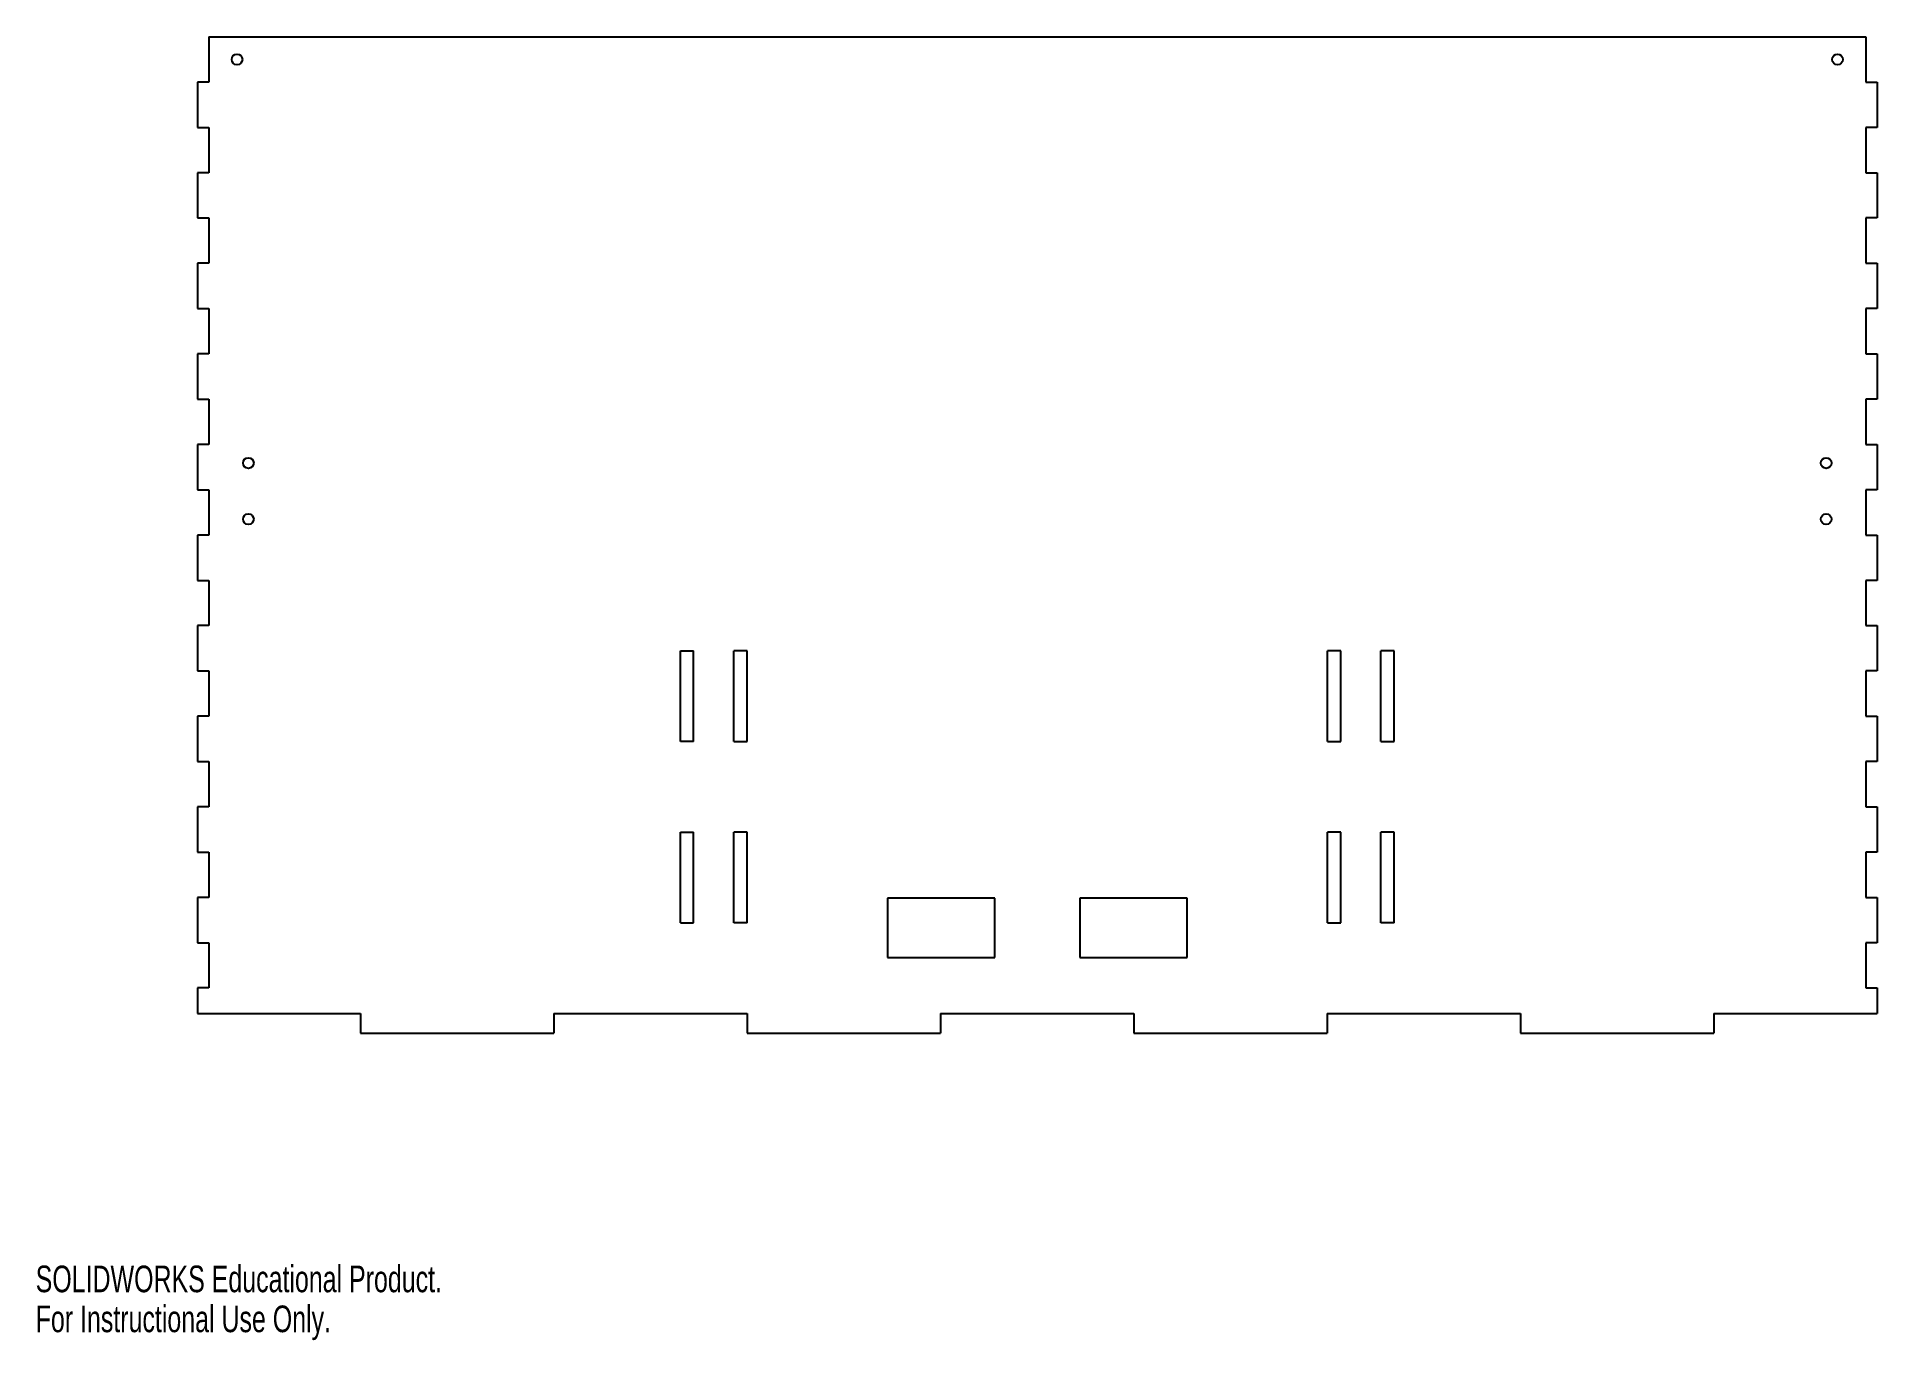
# Model space of a CAD drawing. Header units: millimetres. Extents: x 0 to 516, y 0 to 365.
import ezdxf

# ---------------------------------------------------------------- set-up
doc = ezdxf.new("R2010")
doc.units = ezdxf.units.MM
doc.styles.add('SLDTEXTSTYLE0', font='TXT', dxfattribs={"width": 0.7})

msp = doc.modelspace()

# ---------------------------------------------------------------- linework, layer by layer
at = {"color": 7, "linetype": 'Continuous', "lineweight": 25}
for p, q in [((48.51, 365.36), (48.51, 352.66)), ((48.51, 365.36), (512.95, 365.36)), ((512.95, 365.36), (512.95, 352.66)), ((45.33, 352.66), (45.33, 339.96)), ((48.51, 352.66), (45.33, 352.66)), ((512.95, 352.66), (516.12, 352.66)), ((516.12, 352.66), (516.12, 339.96)), ((45.33, 339.96), (48.51, 339.96)), ((48.51, 339.96), (48.51, 327.26)), ((516.12, 339.96), (512.95, 339.96)), ((512.95, 339.96), (512.95, 327.26)), ((45.33, 327.26), (45.33, 314.56)), ((48.51, 327.26), (45.33, 327.26)), ((512.95, 327.26), (516.12, 327.26)), ((516.12, 327.26), (516.12, 314.56)), ((45.33, 314.56), (48.51, 314.56)), ((48.51, 314.56), (48.51, 301.86)), ((516.12, 314.56), (512.95, 314.56)), ((512.95, 314.56), (512.95, 301.86)), ((45.33, 301.86), (45.33, 289.16)), ((48.51, 301.86), (45.33, 301.86)), ((512.95, 301.86), (516.12, 301.86)), ((516.12, 301.86), (516.12, 289.16)), ((45.33, 289.16), (48.51, 289.16)), ((48.51, 289.16), (48.51, 276.46)), ((516.12, 289.16), (512.95, 289.16)), ((512.95, 289.16), (512.95, 276.46)), ((45.33, 276.46), (45.33, 263.76)), ((48.51, 276.46), (45.33, 276.46)), ((512.95, 276.46), (516.12, 276.46)), ((516.12, 276.46), (516.12, 263.76)), ((45.33, 263.76), (48.51, 263.76)), ((48.51, 263.76), (48.51, 251.06)), ((516.12, 263.76), (512.95, 263.76)), ((512.95, 263.76), (512.95, 251.06)), ((45.33, 251.06), (45.33, 238.36)), ((48.51, 251.06), (45.33, 251.06)), ((512.95, 251.06), (516.12, 251.06)), ((516.12, 251.06), (516.12, 238.36)), ((45.33, 238.36), (48.51, 238.36)), ((48.51, 238.36), (48.51, 225.66)), ((516.12, 238.36), (512.95, 238.36)), ((512.95, 238.36), (512.95, 225.66)), ((45.33, 225.66), (45.33, 212.96)), ((48.51, 225.66), (45.33, 225.66)), ((512.95, 225.66), (516.12, 225.66)), ((516.12, 225.66), (516.12, 212.96)), ((45.33, 212.96), (48.51, 212.96)), ((48.51, 212.96), (48.51, 200.26)), ((516.12, 212.96), (512.95, 212.96)), ((512.95, 212.96), (512.95, 200.26)), ((45.33, 200.26), (45.33, 187.56)), ((48.51, 200.26), (45.33, 200.26)), ((512.95, 200.26), (516.12, 200.26)), ((516.12, 200.26), (516.12, 187.56)), ((180.73, 193.15), (184.41, 193.15)), ((180.73, 167.75), (180.73, 193.15)), ((184.41, 167.75), (184.41, 193.15)), ((199.37, 193.15), (195.69, 193.15)), ((195.69, 167.75), (195.69, 193.15)), ((199.37, 167.75), (199.37, 193.15)), ((365.76, 193.15), (362.08, 193.15)), ((362.08, 167.75), (362.08, 193.15)), ((365.76, 167.75), (365.76, 193.15)), ((380.72, 193.15), (377.05, 193.15)), ((377.05, 167.75), (377.05, 193.15)), ((380.72, 167.75), (380.72, 193.15)), ((45.33, 187.56), (48.51, 187.56)), ((48.51, 187.56), (48.51, 174.86)), ((516.12, 187.56), (512.95, 187.56)), ((512.95, 187.56), (512.95, 174.86)), ((45.33, 174.86), (45.33, 162.16)), ((48.51, 174.86), (45.33, 174.86)), ((512.95, 174.86), (516.12, 174.86)), ((516.12, 174.86), (516.12, 162.16)), ((184.41, 167.75), (180.73, 167.75)), ((195.69, 167.75), (199.37, 167.75)), ((362.08, 167.75), (365.76, 167.75)), ((377.05, 167.75), (380.72, 167.75)), ((45.33, 162.16), (48.51, 162.16)), ((48.51, 162.16), (48.51, 149.46)), ((516.12, 162.16), (512.95, 162.16)), ((512.95, 162.16), (512.95, 149.46)), ((45.33, 149.46), (45.33, 136.76)), ((48.51, 149.46), (45.33, 149.46)), ((512.95, 149.46), (516.12, 149.46)), ((516.12, 149.46), (516.12, 136.76)), ((180.73, 142.35), (184.41, 142.35)), ((180.73, 116.95), (180.73, 142.35)), ((184.41, 116.95), (184.41, 142.35)), ((199.37, 142.35), (195.69, 142.35)), ((195.69, 116.95), (195.69, 142.35)), ((199.37, 116.95), (199.37, 142.35)), ((365.76, 142.35), (362.08, 142.35)), ((362.08, 116.95), (362.08, 142.35)), ((365.76, 116.95), (365.76, 142.35)), ((380.72, 142.35), (377.05, 142.35)), ((377.05, 116.95), (377.05, 142.35)), ((380.72, 116.95), (380.72, 142.35)), ((45.33, 136.76), (48.51, 136.76)), ((48.51, 136.76), (48.51, 124.06)), ((516.12, 136.76), (512.95, 136.76)), ((512.95, 136.76), (512.95, 124.06)), ((45.33, 124.06), (45.33, 111.36)), ((48.51, 124.06), (45.33, 124.06)), ((268.84, 123.87), (238.74, 123.87)), ((238.74, 123.87), (238.74, 107.21)), ((268.84, 107.21), (268.84, 123.87)), ((322.72, 123.87), (292.62, 123.87)), ((292.62, 123.87), (292.62, 107.21)), ((322.72, 107.21), (322.72, 123.87)), ((512.95, 124.06), (516.12, 124.06)), ((516.12, 124.06), (516.12, 111.36)), ((180.73, 116.95), (184.41, 116.95)), ((199.37, 116.95), (195.69, 116.95)), ((362.08, 116.95), (365.76, 116.95)), ((380.72, 116.95), (377.05, 116.95)), ((45.33, 111.36), (48.51, 111.36)), ((48.51, 111.36), (48.51, 98.66)), ((516.12, 111.36), (512.95, 111.36)), ((512.95, 111.36), (512.95, 98.66)), ((238.74, 107.21), (268.84, 107.21)), ((292.62, 107.21), (322.72, 107.21)), ((45.33, 98.66), (45.33, 91.55)), ((48.51, 98.66), (45.33, 98.66)), ((512.95, 98.66), (516.12, 98.66)), ((516.12, 98.66), (516.12, 91.55)), ((45.33, 91.55), (91.07, 91.55)), ((91.07, 91.55), (91.07, 85.96)), ((145.26, 91.55), (199.45, 91.55)), ((145.26, 91.55), (145.26, 85.96)), ((199.45, 91.55), (199.45, 85.96)), ((253.63, 91.55), (307.82, 91.55)), ((253.63, 91.55), (253.63, 85.96)), ((307.82, 91.55), (307.82, 85.96)), ((362.01, 91.55), (416.19, 91.55)), ((362.01, 91.55), (362.01, 85.96)), ((416.19, 91.55), (416.19, 85.96)), ((470.38, 91.55), (516.12, 91.55)), ((470.38, 91.55), (470.38, 85.96)), ((91.07, 85.96), (145.26, 85.96)), ((199.45, 85.96), (253.63, 85.96)), ((307.82, 85.96), (362.01, 85.96)), ((416.19, 85.96), (470.38, 85.96))]:
    msp.add_line(p, q, dxfattribs=at)
for centre in [(56.44, 359.01), (505.01, 359.01), (59.62, 245.85), (501.83, 245.85), (59.62, 230.1), (501.83, 230.1)]:
    msp.add_circle(centre, 1.5, dxfattribs=at)

# ---------------------------------------------------------------- texts
at = {"color": 7, "linetype": 'Continuous', "char_height": 7.4701, "attachment_point": 1, "style": 'SLDTEXTSTYLE0'}
for s, insert in [('SOLIDWORKS Educational Product.', (0, 20.83)), ('For Instructional Use Only.', (0, 9.63))]:
    msp.add_mtext(s, dxfattribs=dict(at, insert=insert))

doc.saveas('drawing.dxf')
